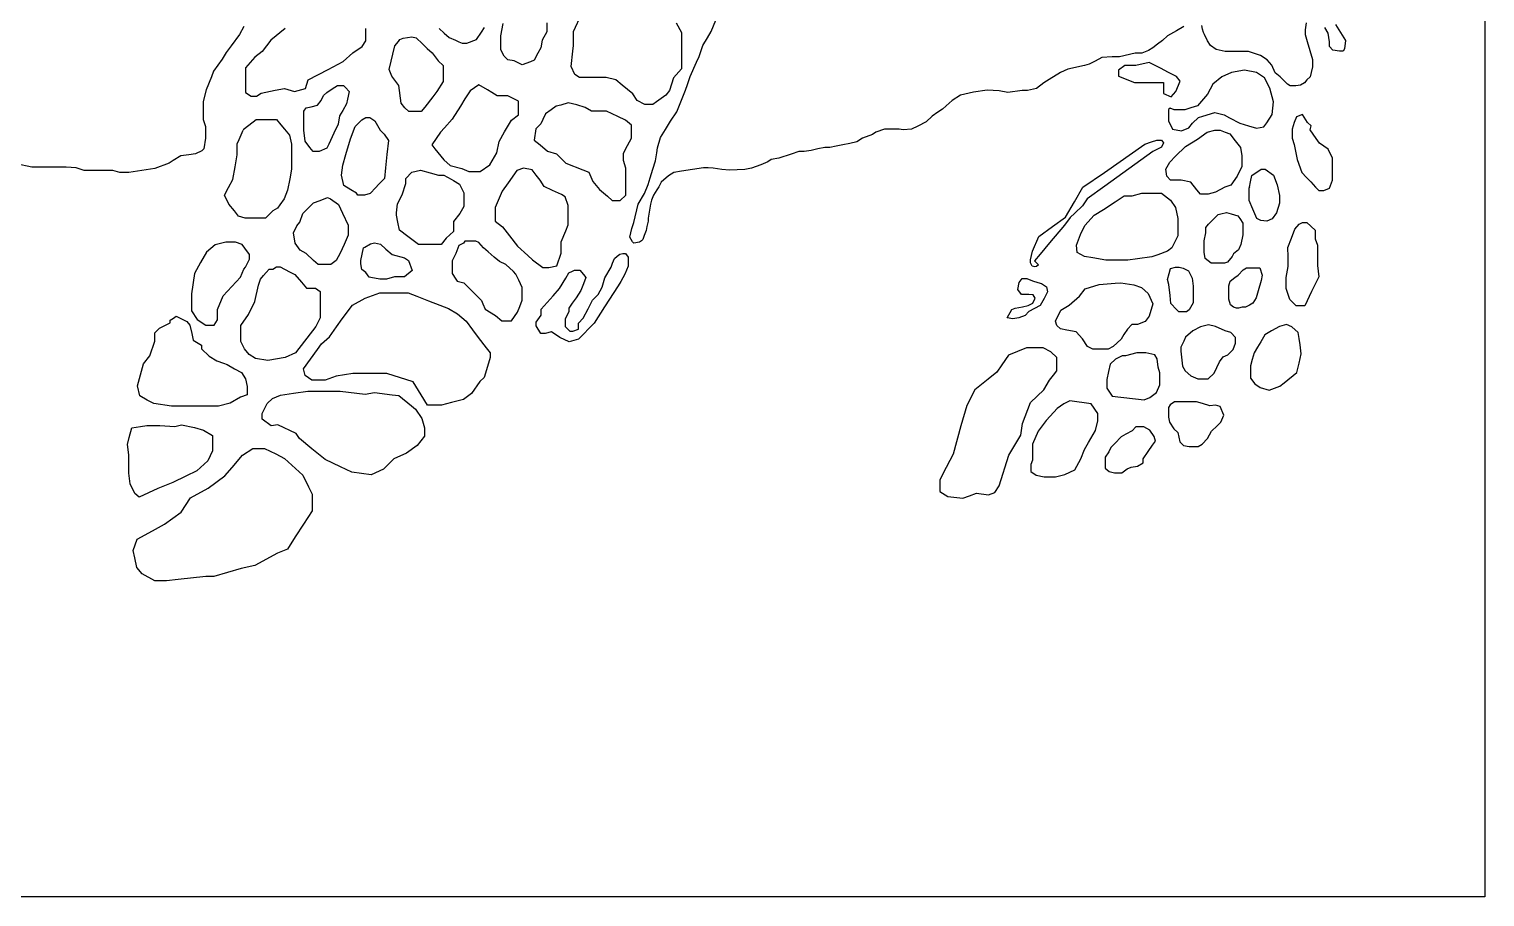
# Model space of a CAD drawing. Header units: inches. Extents: x 0.05 to 1.41, y 0.07 to 1.09.
# Drawn here: x 0.543 to 1.409, y 0.071 to 0.588 of the extents above; entities that cross this region are included whole.
import ezdxf

# ---------------------------------------------------------------- set-up
doc = ezdxf.new("R2010")
doc.units = ezdxf.units.IN
doc.header["$MEASUREMENT"] = 0
doc.layers.add('Cut', color=1, linetype='Continuous')

msp = doc.modelspace()

# ---------------------------------------------------------------- linework, layer by layer
at = {"layer": 'Cut'}
for points in [[(0.0465, 1.09284), (1.40923, 1.09284), (1.40923, 0.07103), (0.04721, 0.07103), (0.0465, 1.09284)], [(0.85076, 0.59125), (0.85076, 0.58595), (0.84816, 0.58097), (0.84735, 0.57654), (0.84556, 0.57329), (0.84325, 0.56908), (0.84107, 0.56821), (0.83615, 0.56623), (0.83149, 0.56869), (0.8277, 0.56939), (0.82554, 0.57145), (0.82343, 0.57534), (0.82343, 0.57951), (0.82343, 0.58351), (0.82489, 0.59092)], [(0.92785, 0.5914), (0.93093, 0.5856), (0.93093, 0.57745), (0.93093, 0.5702), (0.93093, 0.56395), (0.92631, 0.55852), (0.92378, 0.551), (0.92169, 0.54828), (0.91616, 0.5443), (0.91395, 0.5427), (0.90919, 0.5427), (0.90456, 0.54511), (0.90203, 0.5491), (0.89577, 0.55426), (0.89198, 0.55739), (0.88617, 0.55888), (0.87729, 0.55888), (0.87022, 0.55888), (0.8675, 0.5606), (0.86533, 0.56531), (0.86632, 0.57437), (0.86671, 0.5779), (0.86671, 0.58623), (0.87158, 0.59683)], [(1.23001, 0.5891), (1.22573, 0.58666), (1.22022, 0.58352), (1.21738, 0.58074), (1.2144, 0.57862), (1.21148, 0.57653), (1.20907, 0.57481), (1.20505, 0.57323), (1.20105, 0.57323), (1.19181, 0.57118), (1.18742, 0.57118), (1.18112, 0.57079), (1.17724, 0.56855), (1.17358, 0.56679), (1.17092, 0.56588), (1.16094, 0.56383), (1.15669, 0.56168), (1.14983, 0.55751), (1.14666, 0.55559), (1.14237, 0.55218), (1.13701, 0.55099), (1.13386, 0.55099), (1.12519, 0.5499), (1.12005, 0.55081), (1.11299, 0.55132), (1.10477, 0.54999), (1.09717, 0.54826), (1.09218, 0.545), (1.08855, 0.54183), (1.08635, 0.5399), (1.08365, 0.53821), (1.08028, 0.53572), (1.07662, 0.53246), (1.07174, 0.52974), (1.068, 0.52806), (1.06301, 0.52755), (1.06051, 0.52801), (1.05728, 0.52801), (1.05186, 0.52801), (1.04674, 0.52618), (1.04464, 0.52479), (1.03882, 0.52269), (1.03542, 0.52042), (1.03114, 0.51957), (1.02695, 0.51874), (1.02302, 0.51796), (1.01922, 0.51721), (1.01639, 0.51721), (1.01225, 0.51629), (1.00828, 0.51532), (1.00394, 0.51473), (1.00094, 0.51473), (0.99621, 0.51316), (0.98889, 0.51074), (0.98436, 0.50996), (0.98232, 0.50863), (0.97832, 0.50679), (0.97262, 0.50483), (0.96876, 0.50398), (0.95949, 0.50357), (0.95504, 0.50411), (0.94988, 0.50473), (0.94689, 0.5051), (0.94415, 0.5051), (0.93093, 0.503), (0.92637, 0.50227), (0.92336, 0.50034), (0.91888, 0.49657), (0.91745, 0.49378), (0.91629, 0.49194), (0.91425, 0.48871), (0.91314, 0.48579), (0.9126, 0.48329), (0.91115, 0.47511), (0.91115, 0.47318), (0.91044, 0.47015), (0.90988, 0.46774), (0.90874, 0.46468), (0.9079, 0.46242), (0.90721, 0.46162), (0.90596, 0.46082), (0.90267, 0.46026), (0.90179, 0.46091), (0.90032, 0.46383), (0.90134, 0.46887), (0.90256, 0.47253), (0.90526, 0.48332), (0.90891, 0.48981), (0.91115, 0.49511), (0.91237, 0.499), (0.914, 0.50416), (0.91555, 0.50911), (0.91623, 0.51404), (0.91662, 0.51685), (0.91847, 0.52305), (0.92145, 0.52792), (0.92454, 0.53271), (0.92823, 0.53842), (0.93334, 0.5513), (0.93466, 0.55462), (0.93615, 0.5594), (0.94001, 0.56795), (0.94154, 0.57136), (0.94316, 0.576), (0.94379, 0.57784), (0.94651, 0.5824), (0.94873, 0.58614), (0.95144, 0.59291)], [(1.30292, 0.59141), (1.30232, 0.58711), (1.30232, 0.58429), (1.30343, 0.5803), (1.30659, 0.56945), (1.30659, 0.56509), (1.30585, 0.5618), (1.30528, 0.55928), (1.3033, 0.55746), (1.30182, 0.55565), (1.29947, 0.55423), (1.29672, 0.55383), (1.29337, 0.55383), (1.29167, 0.55474), (1.28735, 0.55927), (1.28445, 0.56151), (1.28236, 0.56605), (1.27955, 0.56928), (1.27558, 0.57186), (1.26853, 0.57428), (1.26434, 0.57428), (1.25736, 0.57428), (1.25461, 0.57428), (1.24931, 0.57553), (1.2459, 0.57777), (1.2442, 0.58055), (1.24227, 0.58437), (1.24165, 0.58562), (1.24122, 0.58752), (1.24073, 0.58974)], [(1.32031, 0.59043), (1.3263, 0.58079), (1.32574, 0.57576), (1.32487, 0.57455), (1.32272, 0.57455), (1.31879, 0.57503), (1.31678, 0.57715), (1.31678, 0.58006), (1.31592, 0.58519), (1.31389, 0.58847)], [(0.67041, 0.58906), (0.66793, 0.58442), (0.66299, 0.57759), (0.65999, 0.57374), (0.65761, 0.56965), (0.6525, 0.56252), (0.65116, 0.55914), (0.6481, 0.55139), (0.64636, 0.54444), (0.64636, 0.54034), (0.64636, 0.53388), (0.64764, 0.52959), (0.64764, 0.52265), (0.64664, 0.51627), (0.64555, 0.51517), (0.64169, 0.51337), (0.63769, 0.51275), (0.63303, 0.51218), (0.62848, 0.5093), (0.62604, 0.50776), (0.61758, 0.50469), (0.60196, 0.50216), (0.59663, 0.50216), (0.59258, 0.50335), (0.58415, 0.50335), (0.57834, 0.50335), (0.57544, 0.50335), (0.57063, 0.50492), (0.56463, 0.50545), (0.55901, 0.50545), (0.5506, 0.50545), (0.54436, 0.50545), (0.53493, 0.50735)], [(0.69502, 0.58805), (0.68658, 0.58093), (0.68131, 0.57417), (0.67712, 0.57081), (0.67152, 0.56448), (0.67152, 0.55674), (0.67152, 0.55245), (0.67152, 0.54984), (0.67488, 0.5477), (0.67805, 0.5477), (0.68075, 0.54938), (0.68914, 0.55115), (0.69468, 0.55232), (0.70061, 0.5505), (0.70723, 0.55217), (0.70873, 0.55739), (0.72075, 0.56364), (0.72964, 0.56825), (0.7353, 0.57342)], [(0.7353, 0.57342), (0.74089, 0.57724), (0.74304, 0.58069), (0.74304, 0.5846), (0.74304, 0.58787)], [(0.76524, 0.58215), (0.77053, 0.58302), (0.77303, 0.58232), (0.77681, 0.57878), (0.77962, 0.57613), (0.78254, 0.5734), (0.78622, 0.56861), (0.78913, 0.56594), (0.78913, 0.5624), (0.78913, 0.55642), (0.78535, 0.55038), (0.7836, 0.54811), (0.78293, 0.54723), (0.77828, 0.54119), (0.77611, 0.53853), (0.77396, 0.53853), (0.76879, 0.53853), (0.76623, 0.54068), (0.76419, 0.54346), (0.76274, 0.55409), (0.75861, 0.55955), (0.75699, 0.56362), (0.76042, 0.57762), (0.76257, 0.58029), (0.76339, 0.58131), (0.76524, 0.58215)], [(0.78669, 0.58793), (0.78977, 0.58522), (0.79265, 0.58269), (0.79656, 0.58093), (0.79855, 0.58004), (0.80039, 0.57921), (0.80329, 0.57921), (0.80899, 0.58131), (0.81186, 0.58571), (0.81378, 0.58863)], [(1.20136, 0.56591), (1.19897, 0.56591), (1.19483, 0.56591), (1.19117, 0.56321), (1.19117, 0.55955), (1.20056, 0.55573), (1.20773, 0.55573), (1.21553, 0.55573), (1.21792, 0.55573), (1.21792, 0.5492), (1.22254, 0.54729), (1.22525, 0.55047), (1.2278, 0.55668), (1.22557, 0.55939), (1.22095, 0.56178), (1.21613, 0.56426), (1.20945, 0.56772), (1.20136, 0.56591), (1.20136, 0.56591)], [(1.23411, 0.54065), (1.23054, 0.53946), (1.22835, 0.53946), (1.22635, 0.53946), (1.22422, 0.53946), (1.22197, 0.54046), (1.2209, 0.53977), (1.2209, 0.53715), (1.2209, 0.53296), (1.22334, 0.52808), (1.2286, 0.52701), (1.23292, 0.52876), (1.23511, 0.53164), (1.2388, 0.53489), (1.24137, 0.53571), (1.24855, 0.53798), (1.25407, 0.53652), (1.2572, 0.53483), (1.26331, 0.53154), (1.26847, 0.53002), (1.27332, 0.52858), (1.27761, 0.52933), (1.27936, 0.53189), (1.2827, 0.53678), (1.28343, 0.54421), (1.28124, 0.55253), (1.27804, 0.55866), (1.27329, 0.56173), (1.26609, 0.56317), (1.25845, 0.56173), (1.25263, 0.55916), (1.24725, 0.55472), (1.24406, 0.54884), (1.23811, 0.54184), (1.23411, 0.54065)], [(0.71997, 0.54993), (0.72312, 0.55197), (0.72465, 0.55296), (0.72633, 0.55405), (0.7299, 0.55405), (0.73107, 0.55279), (0.73317, 0.55054), (0.73213, 0.54584), (0.7315, 0.54305), (0.72932, 0.53924), (0.72748, 0.53603), (0.72657, 0.53094), (0.72406, 0.52557), (0.72104, 0.51911), (0.71989, 0.51665), (0.71523, 0.5147), (0.71313, 0.5147), (0.71173, 0.5147), (0.70986, 0.5171), (0.70696, 0.52081), (0.70623, 0.5275), (0.70623, 0.53416), (0.70623, 0.53877), (0.70752, 0.54064), (0.71056, 0.5414), (0.71427, 0.54233), (0.71646, 0.54514), (0.71792, 0.54806), (0.71997, 0.54993)], [(0.81811, 0.5498), (0.81551, 0.55137), (0.81038, 0.55449), (0.80513, 0.55091), (0.80207, 0.546), (0.79936, 0.54166), (0.79453, 0.53389), (0.79002, 0.52886), (0.78762, 0.52619), (0.78232, 0.51867), (0.78427, 0.51626), (0.78958, 0.50968), (0.79336, 0.50643), (0.80031, 0.50467), (0.80448, 0.50282), (0.81106, 0.50282), (0.817, 0.50681), (0.82108, 0.51403), (0.82237, 0.52061), (0.82571, 0.52636), (0.82976, 0.53333), (0.83406, 0.53664), (0.83406, 0.541), (0.83406, 0.5447), (0.82757, 0.54795), (0.82135, 0.54795), (0.81811, 0.5498)], [(0.8635, 0.54368), (0.85914, 0.54241), (0.85648, 0.54163), (0.85342, 0.5395), (0.84996, 0.53714), (0.84842, 0.53387), (0.84717, 0.53124), (0.84433, 0.52815), (0.84324, 0.52152), (0.84678, 0.5187), (0.85133, 0.51489), (0.85651, 0.51344), (0.86223, 0.5078), (0.87232, 0.50381), (0.8758, 0.50243), (0.87832, 0.49681), (0.88223, 0.49209), (0.88686, 0.48809), (0.88978, 0.48557), (0.89449, 0.48557), (0.89777, 0.48882), (0.89777, 0.49182), (0.89777, 0.49636), (0.89777, 0.50117), (0.89777, 0.50472), (0.89649, 0.50935), (0.89649, 0.51371), (0.89895, 0.51825), (0.9013, 0.5226), (0.9013, 0.52724), (0.9013, 0.53042), (0.89758, 0.53333), (0.89304, 0.53551), (0.88643, 0.53868), (0.87741, 0.53868), (0.87368, 0.54096), (0.86878, 0.5425), (0.8635, 0.54368)], [(0.67006, 0.5278), (0.67604, 0.53235), (0.67786, 0.53374), (0.68476, 0.53374), (0.68989, 0.53374), (0.69245, 0.53055), (0.69463, 0.52799), (0.69764, 0.52446), (0.6989, 0.51917), (0.6989, 0.51567), (0.6989, 0.50789), (0.6989, 0.5042), (0.69776, 0.49851), (0.6964, 0.49171), (0.69444, 0.48647), (0.69188, 0.48296), (0.69052, 0.4811), (0.6877, 0.47945), (0.68334, 0.47509), (0.67642, 0.47509), (0.6712, 0.47509), (0.66731, 0.47633), (0.66485, 0.47936), (0.66157, 0.4834), (0.65906, 0.48874), (0.66143, 0.49329), (0.66388, 0.49799), (0.66523, 0.50552), (0.66654, 0.51285), (0.66654, 0.51927), (0.66769, 0.52192), (0.67006, 0.52736)], [(0.74079, 0.53358), (0.74315, 0.53506), (0.74546, 0.53506), (0.74853, 0.53299), (0.75155, 0.52738), (0.75403, 0.52513), (0.75657, 0.52135), (0.75569, 0.5129), (0.75486, 0.50507), (0.75419, 0.4986), (0.75072, 0.49506), (0.74897, 0.49326), (0.74561, 0.48983), (0.74227, 0.48873), (0.73831, 0.48873), (0.73748, 0.48998), (0.73411, 0.49198), (0.73002, 0.49442), (0.72861, 0.50073), (0.72944, 0.50652), (0.73127, 0.5129), (0.73399, 0.52237), (0.73683, 0.52962), (0.74079, 0.53358)], [(1.30586, 0.52999), (1.30367, 0.53193), (1.3006, 0.53669), (1.2971, 0.53531), (1.29572, 0.53199), (1.29441, 0.52805), (1.29441, 0.52261), (1.29572, 0.51886), (1.29754, 0.50998), (1.30023, 0.50228), (1.30298, 0.49934), (1.30555, 0.49661), (1.30845, 0.49351), (1.31029, 0.49154), (1.31343, 0.49154), (1.31669, 0.49296), (1.31844, 0.49772), (1.31844, 0.50322), (1.31844, 0.51079), (1.31588, 0.51617), (1.31087, 0.51961), (1.30887, 0.52242), (1.30517, 0.52762), (1.30586, 0.52999)], [(1.20679, 0.51913), (1.21085, 0.52042), (1.21395, 0.5214), (1.21681, 0.5214), (1.2179, 0.51982), (1.21669, 0.5174), (1.21431, 0.51616), (1.21152, 0.51469), (1.21152, 0.51469), (1.18302, 0.49402), (1.17248, 0.48651), (1.16975, 0.48248), (1.16514, 0.47807), (1.16235, 0.4754), (1.15903, 0.47093), (1.15012, 0.46031), (1.14458, 0.45372), (1.14122, 0.44972), (1.14357, 0.44726), (1.14235, 0.44634), (1.1413, 0.44616), (1.13981, 0.44656), (1.13877, 0.44853), (1.13877, 0.45027), (1.13988, 0.45535), (1.14368, 0.46406), (1.15193, 0.47008), (1.15968, 0.47574), (1.16485, 0.48472), (1.16992, 0.49354), (1.1828, 0.50233), (1.20679, 0.51913)], [(1.2194, 0.50422), (1.22166, 0.50847), (1.22516, 0.51191), (1.23104, 0.51768), (1.23812, 0.52204), (1.244, 0.5263), (1.24857, 0.52748), (1.2517, 0.52748), (1.25458, 0.52623), (1.25733, 0.52529), (1.26058, 0.52117), (1.26384, 0.51704), (1.26453, 0.5121), (1.26453, 0.5059), (1.26183, 0.50015), (1.25808, 0.49477), (1.25445, 0.49358), (1.24882, 0.49052), (1.2445, 0.48927), (1.23987, 0.48927), (1.2378, 0.49189), (1.23417, 0.49651), (1.22848, 0.49765), (1.22209, 0.49765), (1.21984, 0.50009), (1.2194, 0.50422)], [(0.77043, 0.50253), (0.77563, 0.50359), (0.78142, 0.50206), (0.78638, 0.50074), (0.78952, 0.50074), (0.7939, 0.49834), (0.79534, 0.49754), (0.79892, 0.4952), (0.80152, 0.49012), (0.80152, 0.48191), (0.79904, 0.47777), (0.79525, 0.47299), (0.79525, 0.46708), (0.79094, 0.46306), (0.78786, 0.45928), (0.77894, 0.45928), (0.77445, 0.45928), (0.76812, 0.46412), (0.76316, 0.46792), (0.76215, 0.47275), (0.76129, 0.47683), (0.76129, 0.47819), (0.76203, 0.48368), (0.76463, 0.48888), (0.76688, 0.49562), (0.76688, 0.49875), (0.77043, 0.50253)], [(0.84695, 0.49758), (0.84459, 0.50058), (0.8421, 0.50373), (0.83695, 0.50476), (0.83305, 0.50348), (0.82787, 0.49613), (0.82427, 0.49103), (0.82005, 0.48141), (0.82005, 0.47887), (0.82005, 0.47324), (0.82441, 0.46988), (0.82859, 0.46452), (0.83343, 0.45831), (0.83959, 0.4528), (0.84237, 0.45031), (0.8485, 0.44563), (0.85195, 0.44563), (0.85677, 0.44672), (0.8594, 0.45425), (0.8594, 0.46089), (0.86213, 0.46761), (0.86358, 0.47118), (0.86358, 0.47769), (0.86358, 0.48268), (0.86176, 0.48768), (0.85949, 0.48922), (0.85431, 0.49159), (0.84932, 0.49386), (0.84695, 0.49758)], [(1.26906, 0.49345), (1.26976, 0.49666), (1.27058, 0.50039), (1.27604, 0.50423), (1.27839, 0.50423), (1.28349, 0.50066), (1.28565, 0.49482), (1.28702, 0.48855), (1.28702, 0.48404), (1.2851, 0.47827), (1.28267, 0.47459), (1.27941, 0.47321), (1.27577, 0.47365), (1.27349, 0.47494), (1.27118, 0.48039), (1.26896, 0.4856), (1.26896, 0.49302)], [(0.70563, 0.47786), (0.71191, 0.48408), (0.71588, 0.48562), (0.72027, 0.48732), (0.72204, 0.48648), (0.72685, 0.48325), (0.72922, 0.4781), (0.7325, 0.47098), (0.7325, 0.46488), (0.73011, 0.45943), (0.72783, 0.45422), (0.72537, 0.44989), (0.72223, 0.44746), (0.71748, 0.44746), (0.71464, 0.44746), (0.71191, 0.44995), (0.70756, 0.45392), (0.70397, 0.45593), (0.70094, 0.46008), (0.70005, 0.46636), (0.70201, 0.47051), (0.70373, 0.4727), (0.70563, 0.47786)], [(1.16622, 0.45904), (1.16843, 0.46531), (1.17116, 0.47068), (1.17673, 0.47682), (1.18211, 0.4803), (1.18908, 0.48481), (1.19442, 0.48826), (1.19926, 0.48826), (1.20496, 0.48998), (1.21085, 0.48998), (1.21667, 0.48998), (1.22205, 0.48568), (1.22515, 0.48144), (1.22642, 0.47486), (1.22642, 0.46847), (1.22642, 0.46461), (1.22281, 0.4574), (1.22022, 0.45531), (1.21445, 0.45322), (1.21105, 0.45199), (1.20249, 0.45088), (1.19662, 0.45012), (1.18958, 0.45012), (1.18369, 0.45012), (1.17584, 0.45145), (1.17094, 0.45228), (1.16654, 0.45468), (1.16622, 0.45904)], [(1.26906, 0.49345), (1.26896, 0.49302)], [(1.24304, 0.46947), (1.24466, 0.47156), (1.24699, 0.47385), (1.25039, 0.47719), (1.25207, 0.47763), (1.2554, 0.47851), (1.25811, 0.47767), (1.2621, 0.47645), (1.2634, 0.47491), (1.26513, 0.47199), (1.26513, 0.46955), (1.26513, 0.46509), (1.26403, 0.45945), (1.26249, 0.45618), (1.25965, 0.45381), (1.2587, 0.45228), (1.25598, 0.44881), (1.25428, 0.44818), (1.25026, 0.44818), (1.24896, 0.44818), (1.24631, 0.44818), (1.24268, 0.45109), (1.24217, 0.4548), (1.24217, 0.46162), (1.24304, 0.46624), (1.24304, 0.46947)], [(1.29191, 0.4576), (1.29411, 0.46321), (1.29618, 0.46847), (1.29859, 0.47149), (1.30066, 0.47243), (1.30327, 0.47243), (1.30821, 0.46782), (1.30821, 0.46268), (1.30955, 0.45907), (1.30955, 0.45219), (1.30955, 0.44678), (1.31035, 0.44007), (1.30607, 0.43132), (1.30198, 0.42295), (1.29685, 0.42295), (1.29311, 0.42658), (1.2909, 0.43313), (1.2909, 0.43967), (1.2921, 0.44629), (1.2921, 0.45203), (1.29191, 0.4576)], [(0.6714, 0.44594), (0.67381, 0.45066), (0.67381, 0.45344), (0.67112, 0.45719), (0.6695, 0.45944), (0.66554, 0.46075), (0.65976, 0.46075), (0.65351, 0.45921), (0.64832, 0.45489), (0.64476, 0.44864), (0.64102, 0.44209), (0.63927, 0.43008), (0.63927, 0.41979), (0.64274, 0.41479), (0.64783, 0.41142), (0.65274, 0.41142), (0.65476, 0.4145), (0.65476, 0.42075), (0.65813, 0.42873), (0.66342, 0.43441), (0.66854, 0.4399), (0.67054, 0.44479), (0.6714, 0.44594)], [(0.74256, 0.45769), (0.74597, 0.45969), (0.74834, 0.46032), (0.75175, 0.4595), (0.75509, 0.45661), (0.75872, 0.45347), (0.76609, 0.45147), (0.76843, 0.44984), (0.77065, 0.4438), (0.76621, 0.44017), (0.76391, 0.44017), (0.7635, 0.44017), (0.7602, 0.44017), (0.75538, 0.43869), (0.75138, 0.43869), (0.74608, 0.43965), (0.745, 0.43985), (0.74308, 0.44276), (0.74067, 0.44443), (0.74019, 0.44795), (0.74019, 0.44976), (0.74175, 0.45743), (0.74256, 0.45769)], [(0.80858, 0.46138), (0.80766, 0.46138), (0.80201, 0.46138), (0.80132, 0.46022), (0.79844, 0.45878), (0.79665, 0.45395), (0.79441, 0.44963), (0.79441, 0.44606), (0.79441, 0.4422), (0.79677, 0.43868), (0.7975, 0.4376), (0.80138, 0.43655), (0.8038, 0.43413), (0.80613, 0.4318), (0.8119, 0.42604), (0.81273, 0.42411), (0.81415, 0.42084), (0.82022, 0.41709), (0.82397, 0.41386), (0.82691, 0.41386), (0.8299, 0.41386), (0.83342, 0.41905), (0.83474, 0.42244), (0.83624, 0.42624), (0.83624, 0.43385), (0.83417, 0.43811), (0.8324, 0.44175), (0.83094, 0.44335), (0.82639, 0.44738), (0.82264, 0.44928), (0.81953, 0.45193), (0.81601, 0.45493), (0.81313, 0.45738), (0.81031, 0.46063), (0.80858, 0.46138)], [(0.88904, 0.44584), (0.88997, 0.44821), (0.89109, 0.45106), (0.89277, 0.45248), (0.89428, 0.45353), (0.89615, 0.45396), (0.89773, 0.45396), (0.89934, 0.45177), (0.89934, 0.44886), (0.89934, 0.44642), (0.89737, 0.44179), (0.89485, 0.43744), (0.89332, 0.43479), (0.88523, 0.42223), (0.87892, 0.41245), (0.86978, 0.40303), (0.86408, 0.40147), (0.85848, 0.40404), (0.8537, 0.40741), (0.84984, 0.40634), (0.84735, 0.40634), (0.84441, 0.41103), (0.84441, 0.41314), (0.84745, 0.41737), (0.84745, 0.42086), (0.85094, 0.42481), (0.85455, 0.42889), (0.85837, 0.43321), (0.86206, 0.43932), (0.86395, 0.44244), (0.86611, 0.44355), (0.86735, 0.44419), (0.87043, 0.44419), (0.87263, 0.44144), (0.87403, 0.43969), (0.87263, 0.43592), (0.87116, 0.43197), (0.86822, 0.42765), (0.866, 0.42439), (0.86403, 0.42151), (0.86403, 0.41948), (0.86289, 0.41737), (0.86168, 0.41513), (0.86168, 0.41066), (0.8628, 0.40956), (0.86451, 0.40787), (0.86638, 0.40787), (0.86638, 0.40787), (0.86969, 0.409), (0.86969, 0.41259), (0.87254, 0.41544), (0.87539, 0.42113), (0.87798, 0.42631), (0.88146, 0.42958), (0.88376, 0.4339), (0.88532, 0.4396), (0.88904, 0.44584)], [(0.68045, 0.43883), (0.68218, 0.44085), (0.68382, 0.44276), (0.68551, 0.44473), (0.68766, 0.44473), (0.68988, 0.44604), (0.69209, 0.44604), (0.69767, 0.44316), (0.70077, 0.44155), (0.70479, 0.43691), (0.70781, 0.43342), (0.71306, 0.43342), (0.71595, 0.43143), (0.71595, 0.42825), (0.71595, 0.42335), (0.71595, 0.41566), (0.71335, 0.41056), (0.70133, 0.39489), (0.69507, 0.3921), (0.68478, 0.39027), (0.67737, 0.39152), (0.67362, 0.39392), (0.67083, 0.39729), (0.66861, 0.40171), (0.66861, 0.40671), (0.66861, 0.41114), (0.67323, 0.41767), (0.67708, 0.42546), (0.67929, 0.43508), (0.68045, 0.43883)], [(1.2203, 0.4386), (1.22125, 0.44209), (1.22206, 0.44504), (1.22502, 0.44586), (1.22717, 0.44586), (1.22959, 0.44531), (1.23272, 0.44368), (1.23502, 0.43924), (1.23554, 0.43456), (1.23554, 0.43127), (1.23554, 0.42675), (1.23554, 0.42456), (1.23316, 0.42056), (1.23153, 0.41933), (1.23018, 0.41933), (1.22705, 0.41933), (1.22566, 0.42076), (1.22227, 0.42424), (1.22181, 0.42905), (1.22119, 0.43553), (1.2203, 0.4386)], [(1.2577, 0.43748), (1.26035, 0.43981), (1.26245, 0.44108), (1.2653, 0.4442), (1.26728, 0.44543), (1.27036, 0.44543), (1.27325, 0.44543), (1.27523, 0.44543), (1.2767, 0.44112), (1.2761, 0.43791), (1.27436, 0.43182), (1.27317, 0.42765), (1.27112, 0.42447), (1.26902, 0.42328), (1.26678, 0.42201), (1.26467, 0.42201), (1.26265, 0.42138), (1.26146, 0.42138), (1.25952, 0.42217), (1.2579, 0.42352), (1.25679, 0.42676), (1.25679, 0.43111), (1.25679, 0.43475), (1.2577, 0.43748)], [(1.13781, 0.42955), (1.13331, 0.42955), (1.13116, 0.4326), (1.13199, 0.43669), (1.13381, 0.4392), (1.13657, 0.4392), (1.13996, 0.4378), (1.14306, 0.43681), (1.14535, 0.43608), (1.14822, 0.43409), (1.14884, 0.4312), (1.14686, 0.42727), (1.14442, 0.42307), (1.14107, 0.42133), (1.13768, 0.41957), (1.13562, 0.41704), (1.13178, 0.4158), (1.12831, 0.41506), (1.12493, 0.41576), (1.12757, 0.42059), (1.12959, 0.42141), (1.13393, 0.42236), (1.1374, 0.42312), (1.14012, 0.42455), (1.14153, 0.42736), (1.14041, 0.42946), (1.13781, 0.42955)], [(1.15355, 0.41379), (1.15679, 0.4202), (1.16167, 0.42318), (1.1679, 0.4287), (1.17132, 0.43295), (1.17964, 0.43549), (1.18916, 0.43632), (1.19247, 0.4366), (1.20033, 0.43536), (1.20491, 0.43384), (1.20871, 0.43023), (1.21163, 0.42413), (1.20935, 0.41677), (1.20694, 0.4136), (1.20249, 0.41176), (1.19906, 0.41176), (1.1964, 0.40891), (1.19437, 0.40573), (1.19264, 0.40304), (1.18796, 0.39863), (1.18491, 0.39698), (1.17932, 0.39698), (1.17583, 0.39698), (1.17272, 0.39856), (1.16967, 0.40313), (1.16599, 0.40732), (1.1604, 0.4084), (1.15651, 0.40915), (1.1545, 0.41106), (1.15355, 0.41379)], [(0.70601, 0.3853), (0.71436, 0.39694), (0.71679, 0.40033), (0.72154, 0.4045), (0.72561, 0.41032), (0.72896, 0.41511), (0.73522, 0.42332), (0.74269, 0.42739), (0.75152, 0.43059), (0.75744, 0.43059), (0.76404, 0.43059), (0.76831, 0.43059), (0.77355, 0.42855), (0.78047, 0.42586), (0.78716, 0.42327), (0.79226, 0.42128), (0.79761, 0.41808), (0.80276, 0.41372), (0.80664, 0.40858), (0.81003, 0.40409), (0.81477, 0.3978), (0.81703, 0.39482), (0.81703, 0.39209), (0.81547, 0.38685), (0.81347, 0.38017), (0.811, 0.37774), (0.80596, 0.37075), (0.8013, 0.36717), (0.79402, 0.36532), (0.78809, 0.36382), (0.77976, 0.36382), (0.77597, 0.36998), (0.77129, 0.37759), (0.7556, 0.38249), (0.74221, 0.38249), (0.73541, 0.38249), (0.72552, 0.38094), (0.71892, 0.37871), (0.71484, 0.37871), (0.71087, 0.37871), (0.70698, 0.38142), (0.70601, 0.3853)], [(0.62021, 0.40965), (0.62666, 0.41282), (0.62666, 0.41427), (0.62858, 0.41561), (0.63023, 0.41677), (0.63647, 0.41359), (0.6383, 0.41138), (0.63945, 0.40638), (0.64036, 0.40246), (0.64532, 0.39955), (0.64532, 0.39734), (0.64984, 0.39282), (0.65446, 0.39003), (0.65831, 0.38869), (0.66054, 0.38791), (0.66495, 0.38542), (0.669, 0.38313), (0.67139, 0.37936), (0.67255, 0.37494), (0.67255, 0.36994), (0.66841, 0.3685), (0.66244, 0.36484), (0.65542, 0.36311), (0.64744, 0.36311), (0.63637, 0.36311), (0.62743, 0.36311), (0.61684, 0.36465), (0.61299, 0.36676), (0.60855, 0.36921), (0.60713, 0.37532), (0.60895, 0.38176), (0.61081, 0.38829), (0.61453, 0.39301), (0.61752, 0.40176), (0.61752, 0.40686), (0.62021, 0.40965)], [(1.25472, 0.40805), (1.2489, 0.41058), (1.24463, 0.41165), (1.23995, 0.41045), (1.23547, 0.40805), (1.23106, 0.40424), (1.22993, 0.40183), (1.22832, 0.39829), (1.22832, 0.39589), (1.22919, 0.38701), (1.23086, 0.38427), (1.2342, 0.38126), (1.23841, 0.37933), (1.24449, 0.37933), (1.2481, 0.38287), (1.25118, 0.38948), (1.25351, 0.39255), (1.25625, 0.39375), (1.25946, 0.39689), (1.26073, 0.40057), (1.26073, 0.40404), (1.25799, 0.40691), (1.25472, 0.40805)], [(1.28695, 0.41064), (1.28227, 0.4079), (1.2783, 0.40557), (1.27579, 0.40135), (1.27393, 0.39822), (1.2719, 0.39481), (1.27078, 0.39087), (1.26974, 0.38722), (1.26974, 0.38365), (1.26974, 0.37971), (1.27225, 0.37651), (1.27552, 0.37417), (1.2808, 0.3727), (1.28708, 0.37497), (1.28969, 0.37711), (1.29719, 0.38326), (1.29858, 0.3888), (1.29995, 0.3943), (1.29918, 0.39962), (1.29861, 0.4035), (1.2981, 0.40703), (1.29437, 0.41037), (1.29123, 0.41171), (1.28695, 0.41064)], [(1.15012, 0.37854), (1.15242, 0.3815), (1.1545, 0.38416), (1.1545, 0.38819), (1.1545, 0.39202), (1.15078, 0.39553), (1.14628, 0.39783), (1.14091, 0.39783), (1.1363, 0.39783), (1.12566, 0.39345), (1.12171, 0.38775), (1.11865, 0.38332), (1.1136, 0.37931), (1.10559, 0.37295), (1.10077, 0.36363), (1.09737, 0.35146), (1.09265, 0.3346), (1.08662, 0.32285), (1.08472, 0.31915), (1.08472, 0.31227), (1.08961, 0.30938), (1.09855, 0.30828), (1.1024, 0.3098), (1.10657, 0.31144), (1.11374, 0.31041), (1.11759, 0.31165), (1.12007, 0.31577), (1.12585, 0.33394), (1.133, 0.34583), (1.13397, 0.35284), (1.13878, 0.36535), (1.14662, 0.37277), (1.15012, 0.37854)], [(1.21278, 0.39361), (1.2075, 0.39487), (1.20197, 0.39487), (1.19523, 0.39319), (1.19338, 0.39319), (1.18944, 0.39106), (1.18614, 0.38821), (1.18521, 0.38377), (1.18423, 0.37903), (1.18423, 0.37381), (1.18735, 0.36903), (1.20645, 0.36694), (1.20984, 0.36836), (1.21382, 0.37134), (1.21579, 0.3759), (1.21579, 0.37917), (1.21579, 0.38289), (1.21483, 0.38633), (1.21416, 0.39127), (1.21278, 0.39361)], [(0.68668, 0.35141), (0.68135, 0.35539), (0.68135, 0.35869), (0.68445, 0.3647), (0.68756, 0.36761), (0.69221, 0.36964), (0.70007, 0.37081), (0.70853, 0.37206), (0.71754, 0.37206), (0.72773, 0.37206), (0.74267, 0.37023), (0.7483, 0.37129), (0.75878, 0.36994), (0.76278, 0.36942), (0.77023, 0.36334), (0.7726, 0.3614), (0.77634, 0.35578), (0.77809, 0.35015), (0.77809, 0.34521), (0.77372, 0.33977), (0.76732, 0.33512), (0.75975, 0.33173), (0.75354, 0.32562), (0.74636, 0.32232), (0.73481, 0.32377), (0.72792, 0.32707), (0.71881, 0.33143), (0.71094, 0.33783), (0.70356, 0.34384), (0.70153, 0.34685), (0.69076, 0.35209), (0.68668, 0.35141)], [(1.17482, 0.36455), (1.16215, 0.36631), (1.15856, 0.36455), (1.15456, 0.36184), (1.15049, 0.3571), (1.14812, 0.35466), (1.14331, 0.34822), (1.13992, 0.3405), (1.13992, 0.33582), (1.13992, 0.33101), (1.1389, 0.32851), (1.1389, 0.32431), (1.14209, 0.322), (1.1469, 0.32099), (1.15361, 0.32099), (1.15923, 0.32255), (1.16506, 0.32526), (1.16879, 0.33169), (1.17082, 0.33725), (1.17326, 0.34151), (1.17735, 0.34866), (1.17889, 0.35445), (1.17889, 0.35879), (1.17482, 0.36455)], [(1.24888, 0.36382), (1.24556, 0.36336), (1.24111, 0.36474), (1.23766, 0.36581), (1.23321, 0.36581), (1.2275, 0.36581), (1.22443, 0.36581), (1.22187, 0.36403), (1.22082, 0.36235), (1.22082, 0.3566), (1.22157, 0.35353), (1.22401, 0.34958), (1.22649, 0.34748), (1.22758, 0.34186), (1.22977, 0.3398), (1.23321, 0.33913), (1.23859, 0.33913), (1.24102, 0.34047), (1.24417, 0.34387), (1.24644, 0.34816), (1.2498, 0.35147), (1.25202, 0.35367), (1.25379, 0.35786), (1.25174, 0.36285), (1.24888, 0.36382)], [(0.60386, 0.35034), (0.60892, 0.35113), (0.61275, 0.35172), (0.62038, 0.35172), (0.62937, 0.35101), (0.63335, 0.35203), (0.64107, 0.3504), (0.64638, 0.3489), (0.65174, 0.34576), (0.65174, 0.34323), (0.65174, 0.33654), (0.64909, 0.33057), (0.64258, 0.32467), (0.63588, 0.32141), (0.6283, 0.31772), (0.61936, 0.31412), (0.60826, 0.30893), (0.60561, 0.31122), (0.60283, 0.31689), (0.60193, 0.32328), (0.60193, 0.33413), (0.60114, 0.3404), (0.60217, 0.3445), (0.60386, 0.35034)], [(1.2123, 0.34511), (1.20984, 0.34888), (1.20624, 0.35091), (1.20145, 0.35091), (1.19929, 0.34837), (1.19548, 0.34638), (1.19269, 0.34493), (1.18887, 0.34088), (1.18662, 0.3385), (1.18544, 0.33592), (1.18319, 0.33279), (1.18319, 0.33038), (1.18319, 0.32779), (1.18319, 0.32614), (1.18561, 0.32428), (1.1887, 0.32352), (1.19319, 0.32352), (1.19633, 0.32589), (1.19874, 0.32674), (1.20247, 0.3275), (1.20578, 0.32936), (1.20578, 0.33182), (1.20878, 0.33614), (1.21142, 0.33992), (1.21311, 0.34234), (1.2123, 0.34511)], [(0.64916, 0.31435), (0.65909, 0.32164), (0.66347, 0.3267), (0.66972, 0.33391), (0.67583, 0.33798), (0.67991, 0.33798), (0.68274, 0.33798), (0.68945, 0.33467), (0.69471, 0.33205), (0.70123, 0.32602), (0.70559, 0.32198), (0.70901, 0.31512), (0.71115, 0.31084), (0.71115, 0.30715), (0.71115, 0.30083), (0.70599, 0.29285), (0.70113, 0.28533), (0.69645, 0.27808), (0.69052, 0.27564), (0.677, 0.26834), (0.66882, 0.26649), (0.65267, 0.26173), (0.6479, 0.26173), (0.63136, 0.25988), (0.62442, 0.25911), (0.61754, 0.25911), (0.60995, 0.26329), (0.60684, 0.26708), (0.60557, 0.27291), (0.60463, 0.27723), (0.60703, 0.284), (0.61608, 0.28896), (0.62325, 0.29289), (0.63321, 0.30005), (0.63866, 0.30861), (0.64916, 0.31435)]]:
    msp.add_lwpolyline(points, dxfattribs=at)

doc.saveas('drawing.dxf')
